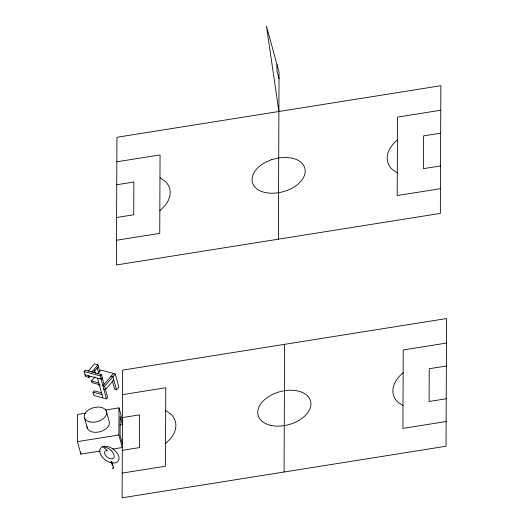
<?xml version="1.0" encoding="UTF-8"?>
<svg xmlns="http://www.w3.org/2000/svg" width="524" height="524" viewBox="0 0 524 524"><rect width="100%" height="100%" fill="white"/><g stroke="black" fill="none" stroke-linecap="round" stroke-linejoin="round"><path stroke-width="0.79" d="M99.999 451.079L80.866 454.125L77.447 441.614L77.559 414.471L85.523 413.207M80.866 454.125L80.873 452.723M116.734 184.743L116.95 137.275L440.854 85.713L440.337 213.399L116.407 264.967L116.734 184.743L133.856 182.018L133.725 214.774L116.603 217.499M112.745 449.048L122.315 447.529L118.889 435.018L119 407.875L105.448 410.03M122.433 417.576L122.112 497.8L446.035 446.232L446.553 318.546L122.636 370.114L122.433 417.576L139.561 414.851L139.423 447.607L122.302 450.339M276.98 64.622L276.954 71.081L279.023 78.633M278.375 239.18L279.05 72.174L266.474 26.2L278.892 111.494M284.074 472.013L284.591 344.327M113.505 468.03L112.667 468.24L113.505 468.03L111.782 461.723L110.957 461.998L111.782 461.723M90.036 376.225L89.008 377.418L85.432 376.448L84.082 371.523L85.261 370.16L101.355 374.516L104.047 384.367M88.215 371.064L94.399 363.911L97.975 364.881L99.77 371.451M91.792 372.033L97.975 364.881M93.128 372.649L98.42 366.525M100.176 384.839L91.982 382.625L91.53 380.981L95.06 376.894M97.582 373.979L100.949 370.088L115.254 373.959L118.843 387.092L116.492 389.817L114.704 389.332L112.424 381M101.676 392.849L94.228 390.832L93.049 392.194L93.947 395.476L106.464 398.869L100.176 375.878L101.355 374.516M102.252 377.804L101.073 379.16L84.98 374.811M113.466 373.474L102.868 385.729L104.656 386.214L105.56 389.496L103.772 389.011M104.656 386.214L115.254 373.959M105.56 389.496L113.793 379.966M106.464 398.869L107.643 397.506L105.363 389.168M159.833 210.786L165.25 205.316A37.171 23.344 -15.3 0 0 165.348 181.448L159.971 177.695M165.538 443.618L170.948 438.149A37.171 23.344 -15.3 0 0 171.047 414.281L165.669 410.528M116.839 161.798L160.062 154.921L159.741 233.377L116.511 240.261M440.756 110.237L397.533 117.114L397.212 195.576L440.435 188.692M440.664 133.175L423.536 135.899L423.405 168.662L440.527 165.931M122.537 394.631L165.761 387.753L165.446 466.209L122.21 473.093M446.455 343.069L403.231 349.947L402.91 428.409L446.14 421.525M446.363 366.007L429.235 368.739L429.104 401.495L446.232 398.764M120.016 424.984L122.406 424.597L120.16 416.39L120.081 435.103L122.328 443.317M77.447 441.614L118.889 435.018M111.108 376.199L112.896 376.684L116.492 389.817M84.082 371.523L100.176 375.878M91.53 380.981L98.984 382.998M98.61 384.976L100.038 385.369M93.049 392.194L101.99 394.611M397.303 172.835L392.306 169.488A37.086 23.285 -15.3 0 1 397.441 139.888M403.002 405.668L398.004 402.327A37.086 23.285 -15.3 0 1 403.139 372.721M119 407.875L122.42 420.386M97.241 367.887L98.591 372.813M97.497 378.197L102.887 397.899M106.3 410.999L109.064 421.113A11.463 7.198 -15.3 0 1 99.658 431.809A11.463 7.198 -15.3 0 1 87.004 426.529M94.53 370.062L95.388 373.199M88.556 375.774L89.008 377.418M111.638 462.843L112.463 465.849M84.613 418.257L87.377 428.377M271.812 159.578L265.393 162.342A27.183 17.069 -15.3 0 0 265.268 192.57C274.314 194.286 283.72 192.478 291.868 188.332A27.183 17.069 -15.3 0 0 291.992 158.11L285.587 157.39L278.702 157.888L271.812 159.578M107.112 450.437L102.75 446.605C107.603 447.326 112.988 450.417 114.094 455.553A5.469 3.341 36.2 0 1 110.518 458.742L109.261 458.362A5.469 3.341 36.2 0 1 104.695 453.712A5.469 3.341 36.2 0 1 107.093 450.43M270.974 425.403A27.183 17.069 -15.3 0 0 310.928 403.939A27.183 17.069 -15.3 0 0 271.091 395.175A27.183 17.069 -15.3 0 0 270.974 425.403M89.82 421.899A11.463 7.198 -15.3 0 0 106.673 412.846A11.463 7.198 -15.3 0 0 89.873 409.152A11.463 7.198 -15.3 0 0 89.82 421.899M100.896 454.983A10.938 6.681 36.2 0 0 117.631 461.742A10.938 6.681 36.2 0 0 109.66 447.182A10.938 6.681 36.2 0 0 100.896 454.983"/></g></svg>
